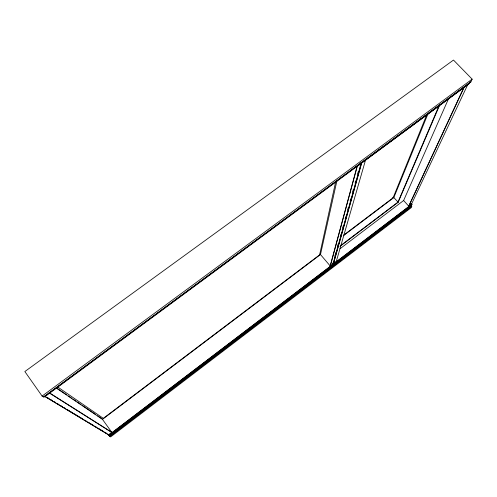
<?xml version="1.0" encoding="UTF-8"?>
<svg xmlns="http://www.w3.org/2000/svg" width="497" height="497" viewBox="0 0 497 497"><rect width="100%" height="100%" fill="white"/><g stroke="black" fill="none" stroke-linecap="round" stroke-linejoin="round"><path stroke-width="0.75" d="M448.71 98.325L403.626 200.508L408.708 206.143L411.491 204.143L411.05 203.515M365.724 159.4L336.307 261.403L333.537 263.509L332.953 262.975M320.087 254.079L330.182 265.945L333.077 263.864L332.642 263.205M44.376 396.196L108.601 434.819L111.763 432.284L102.084 418.828M335.73 181.523L319.602 254.88L103.32 418.356L57.546 386.877M336.985 180.504L320.484 254.545L102.463 419.356L56.279 388.058M330.182 265.945L357.107 166.184M330.319 265.963L357.498 165.464M334.81 256.253L335.848 252.526M337.295 247.301L338.333 243.567M340.197 236.852L340.812 234.615M342.675 227.899L343.297 225.663M345.16 218.947L345.782 216.704M347.645 209.989L348.267 207.752M350.13 201.037L350.752 198.794M352.609 192.078L353.23 189.842M355.094 183.126L355.715 180.889M357.579 174.167L358.2 171.931M360.064 165.215L360.685 162.979M333.077 263.864L361.3 162.494M333.394 263.497L361.518 162.929M333.537 263.509L361.922 162.202M343.818 235.025L393.096 197.8L426.923 114.391M343.961 235.261L393.841 197.576L427.936 113.912M439.162 105.383L397.954 202.142L340.644 245.568M339.979 246.375L398.196 202.248L439.572 105.314M408.708 206.143L463.987 87.236M408.845 206.156L464.502 86.553M411.491 204.143L468.075 83.918M108.452 434.8L107.849 434.341L109.346 435.813L411.274 205.733L411.951 204.298L411.199 203.403M43.494 396.351L44.506 396.96L468.77 83.999L469.74 81.943M411.274 205.733L411.771 206.342L411.094 207.765L110.582 436.944L109.346 435.813M470.833 81.937L472.15 79.16L453.488 60.056L24.85 371.545L42.096 396.072L43.63 396.991L470.833 81.937L43.63 396.991M109.769 436.409L411.721 206.236M109.849 436.503L411.771 206.342M108.526 435.273L411.907 204.186M108.601 435.372L411.951 204.298M339.942 248.817L403.626 200.508M361.978 162.774L468.019 84.44M42.096 396.072L472.15 79.16M398.196 202.248L393.841 197.576M47.103 397.364L49.085 398.563M51.073 399.768L52.396 400.57M54.384 401.769L55.707 402.57M57.031 403.371L59.019 404.57M61.007 405.776L62.33 406.577M64.318 407.776L65.641 408.577M66.965 409.379L69.617 410.982M70.941 411.777L72.929 412.982M74.252 413.784L79.551 416.983M80.874 417.784L82.862 418.99M84.85 420.189L86.174 420.99M88.162 422.189L89.485 422.99M90.808 423.792L93.455 425.395M94.778 426.196L96.766 427.395M98.089 428.197L103.388 431.402M104.712 432.204L106.7 433.403M44.587 396.227L108.601 434.819M49.122 392.878L111.738 432.433M49.818 393.077L111.763 432.284M57.515 388.548L66.43 394.606M68.337 395.904L71.525 398.066M72.798 398.929L75.979 401.091M77.252 401.961L81.073 404.552M82.347 405.415L95.716 414.504M97.629 415.796L101.444 418.393M392.692 197.346L393.096 197.8"/></g></svg>
